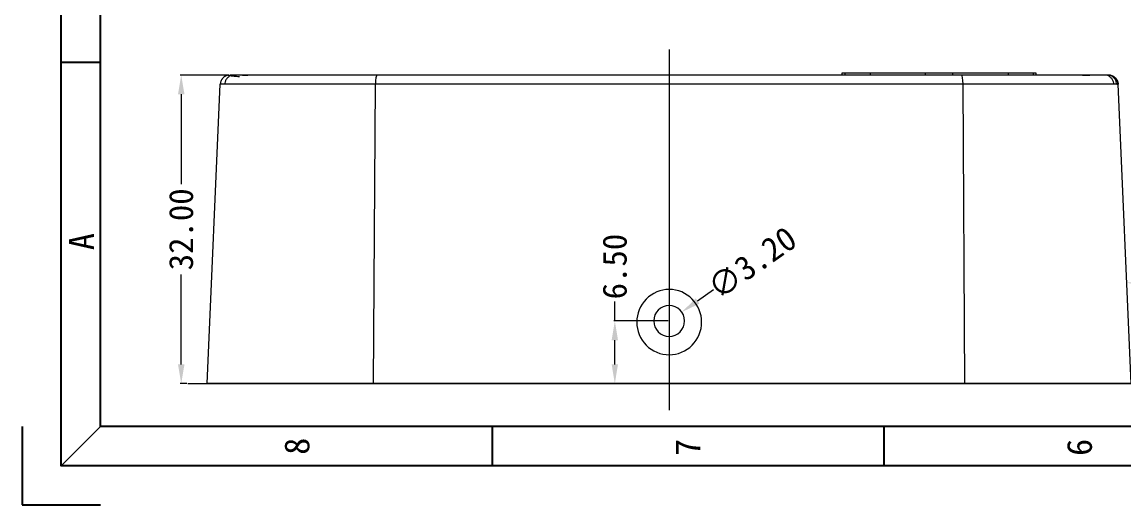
# Model space of a CAD drawing. Header units: inches. Extents: x 891 to 1249, y 156 to 796.
# Drawn here: x 890.9 to 1005.3, y 554.3 to 604.3 of the extents above; entities that cross this region are included whole.
import ezdxf
from ezdxf.enums import TextEntityAlignment as Align
from ezdxf.lldxf.tags import DXFTag

# ---------------------------------------------------------------- set-up
doc = ezdxf.new("R2010")
doc.units = ezdxf.units.IN
doc.header["$MEASUREMENT"] = 0
doc.layers.add('10', color=7, linetype='Continuous', true_color=0xffffff)
doc.layers.add('50', color=7, linetype='Continuous')
doc.layers.add('dim', color=82, linetype='Continuous', lineweight=9)
doc.layers.add('moldbase', color=7, linetype='Continuous', lineweight=20)
doc.styles.add('宋体', font='SimSun.ttf', dxfattribs={"width": 0.7})
tags = doc.linetypes.add('PHANTOM', pattern=[2.5, 1.25, -0.25, 0.25, -0.25, 0.25, -0.25]).pattern_tags.tags
tags[14:15] = [DXFTag(74, 4), DXFTag(75, 0), DXFTag(340, '0'), DXFTag(46, 0.0), DXFTag(50, 0.0), DXFTag(44, 0.0), DXFTag(45, 0.0)]
tags[12:13] = [DXFTag(74, 4), DXFTag(75, 0), DXFTag(340, '0'), DXFTag(46, 0.0), DXFTag(50, 0.0), DXFTag(44, 0.0), DXFTag(45, 0.0)]
tags[10:11] = [DXFTag(74, 4), DXFTag(75, 0), DXFTag(340, '0'), DXFTag(46, 0.0), DXFTag(50, 0.0), DXFTag(44, 0.0), DXFTag(45, 0.0)]
tags[8:9] = [DXFTag(74, 4), DXFTag(75, 0), DXFTag(340, '0'), DXFTag(46, 0.0), DXFTag(50, 0.0), DXFTag(44, 0.0), DXFTag(45, 0.0)]
tags[6:7] = [DXFTag(74, 4), DXFTag(75, 0), DXFTag(340, '0'), DXFTag(46, 0.0), DXFTag(50, 0.0), DXFTag(44, 0.0), DXFTag(45, 0.0)]
tags[4:5] = [DXFTag(74, 4), DXFTag(75, 0), DXFTag(340, '0'), DXFTag(46, 0.0), DXFTag(50, 0.0), DXFTag(44, 0.0), DXFTag(45, 0.0)]
doc.dimstyles.new('2.5', dxfattribs={"dimtxt": 2.5, "dimasz": 2, "dimexe": 0.1, "dimexo": 0.1, "dimgap": 0.1, "dimtad": 0, "dimzin": 0, "dimdsep": 46, "dimtxsty": 'Standard', "dimcen": 0, "dimclrd": 4, "dimclre": 4, "dimclrt": 3, "dimadec": 1, "dimazin": 0, "dimtfac": 1, "dimtofl": 0, "dimtmove": 0, "dimatfit": 3, "dimfxl": 0.18, "dimtolj": 1, "dimtzin": 0, "dimlwd": 9, "dimlwe": 9, "dimarcsym": 0})

# ---------------------------------------------------------------- blocks, each defined once
blk = doc.blocks.new('7')
for p, q in [((2010.95, 292.69), (2015.95, 292.69)), ((2065.95, 246.19), (2065.95, 241.19)), ((2115.95, 246.19), (2115.95, 241.19))]:
    blk.add_line(p, q)
at = {"color": 8}
for p, q in [((2005.95, 246.19), (2005.95, 236.19)), ((2005.95, 236.19), (2015.95, 236.19))]:
    blk.add_line(p, q, dxfattribs=at)
for points in [[(2420.95, 241.19), (2010.95, 241.19), (2010.95, 528.19), (2420.95, 528.19)], [(2415.95, 246.19), (2015.95, 246.19), (2015.95, 523.19), (2415.95, 523.19)]]:
    blk.add_lwpolyline(points, close=True)
at = {"layer": 'moldbase'}
blk.add_line((2015.95, 246.19), (2010.95, 241.19), dxfattribs=at)
at = {"style": '宋体'}
for s, p in [('A', (2013.54, 269.78)), ('8', (2041.05, 243.68)), ('7', (2090.91, 243.53)), ('6', (2140.91, 243.54))]:
    blk.add_text(s, height=3.2, rotation=90, dxfattribs=at).set_placement(p, align=Align.MIDDLE)
blk = doc.blocks.new('*D116')
at = {"layer": 'Defpoints', "color": 0, "lineweight": 9}
for p in [(952.43, 573.34), (958.07, 573.34), (958.07, 566.84)]:
    blk.add_point(p, dxfattribs=at)
at = {"layer": 'dim', "color": 4, "lineweight": 9}
for p, q in [((952.43, 573.34), (952.43, 575.34)), ((957.97, 573.34), (952.33, 573.34)), ((952.43, 568.84), (952.43, 571.34)), ((957.97, 566.84), (952.33, 566.84))]:
    blk.add_line(p, q, dxfattribs=at)
for points in [[(952.1, 571.34), (952.76, 571.34), (952.43, 573.34)], [(952.1, 568.84), (952.76, 568.84), (952.43, 566.84)]]:
    blk.add_solid(points, dxfattribs=at)
at = {"layer": 'dim', "color": 3, "lineweight": 9, "insert": (952.43, 578.98), "char_height": 2.5, "attachment_point": 5, "rotation": 90}
blk.add_mtext('\\A1;6.50', dxfattribs=at)
blk = doc.blocks.new('*D117')
at = {"layer": 'Defpoints', "color": 0, "lineweight": 9}
for p in [(959.38, 574.26), (956.76, 572.42)]:
    blk.add_point(p, dxfattribs=at)
at = {"layer": 'dim', "color": 4, "lineweight": 9}
blk.add_line((962.66, 576.55), (961.02, 575.4), dxfattribs=at)
blk.add_solid([(960.83, 575.68), (961.21, 575.13), (959.38, 574.26)], dxfattribs=at)
at = {"layer": 'dim', "color": 3, "lineweight": 9, "insert": (966.67, 579.36), "char_height": 2.5, "attachment_point": 5, "rotation": 34.9904}
blk.add_mtext('\\A1;∅3.20', dxfattribs=at)
blk = doc.blocks.new('*D118')
at = {"layer": 'Defpoints', "color": 0, "lineweight": 9}
for p in [(907.44, 598.84), (912.49, 598.84), (908.14, 566.84)]:
    blk.add_point(p, dxfattribs=at)
at = {"layer": 'dim', "color": 4, "lineweight": 9}
for p, q in [((912.39, 598.84), (907.34, 598.84)), ((907.44, 596.84), (907.44, 587.52)), ((907.44, 568.84), (907.44, 578.16)), ((908.04, 566.84), (907.34, 566.84))]:
    blk.add_line(p, q, dxfattribs=at)
for points in [[(907.11, 596.84), (907.78, 596.84), (907.44, 598.84)], [(907.11, 568.84), (907.78, 568.84), (907.44, 566.84)]]:
    blk.add_solid(points, dxfattribs=at)
at = {"layer": 'dim', "color": 3, "lineweight": 9, "insert": (907.44, 582.84), "char_height": 2.5, "attachment_point": 5, "rotation": 90}
blk.add_mtext('\\A1;32.00', dxfattribs=at)
blk = doc.blocks.new('*D119')
at = {"layer": 'Defpoints', "color": 0, "lineweight": 9}
for p in [(1004.65, 597.88), (1015, 572.21), (908.14, 566.84), (1006, 566.84), (1008, 566.84)]:
    blk.add_point(p, dxfattribs=at)
at = {"layer": 'dim', "color": 4, "lineweight": 9}
blk.add_line((1008.1, 566.84), (1016.58, 566.84), dxfattribs=at)
for start, end in [(75.3828, 81.5446), (10.9553, 17.1172)]:
    blk.add_arc((1006, 566.84), 10.48, start, end, dxfattribs=at)
for points in [[(1007.53, 576.87), (1007.56, 577.54), (1005.55, 577.31)], [(1016.62, 568.86), (1015.96, 568.8), (1016.48, 566.84)]]:
    blk.add_solid(points, dxfattribs=at)
at = {"layer": 'dim', "color": 3, "lineweight": 9, "insert": (1013.25, 574.41), "char_height": 2.5, "attachment_point": 5, "rotation": 316.25}
blk.add_mtext('\\A1;92.5°', dxfattribs=at)

msp = doc.modelspace()

# ---------------------------------------------------------------- linework, layer by layer
at = {"layer": '10', "color": 1, "linetype": 'PHANTOM', "lineweight": 9, "ltscale": 8}
for p, q in [((958.072, 601.493), (958.072, 564.094)), ((908.14, 566.84), (1008.004, 566.84))]:
    msp.add_line(p, q, dxfattribs=at)
at = {"layer": '10', "color": 7, "lineweight": 9}
for p, q in [((975.982, 599.04), (975.982, 598.84)), ((976.326, 599.04), (975.982, 599.04)), ((976.326, 598.84), (976.326, 599.04)), ((978.908, 599.04), (976.326, 599.04)), ((978.908, 599.04), (978.908, 598.84)), ((984.654, 599.04), (978.908, 599.04)), ((987.49, 599.04), (984.654, 599.04)), ((984.654, 598.84), (984.654, 599.04)), ((987.49, 598.84), (987.49, 599.04)), ((993.236, 599.04), (987.49, 599.04)), ((993.236, 599.04), (993.236, 598.84)), ((995.818, 599.04), (993.236, 599.04)), ((995.818, 599.04), (995.818, 598.84)), ((996.162, 599.04), (995.818, 599.04)), ((996.162, 598.84), (996.162, 599.04)), ((1001.987, 598.84), (1001.989, 598.84)), ((1003.65, 598.84), (1003.648, 598.84)), ((910.139, 566.84), (911.495, 597.884)), ((927.398, 566.84), (927.595, 597.884)), ((988.752, 566.84), (988.557, 597.884)), ((1006.002, 566.84), (1004.647, 597.884)), ((1004.649, 597.884), (1004.647, 597.884)), ((1006.005, 566.84), (1004.649, 597.884))]:
    msp.add_line(p, q, dxfattribs=at)
at = {"layer": '10', "color": 7, "lineweight": 9, "extrusion": (0, 0, -1)}
msp.add_circle((-958.072, 573.34), 1.6, dxfattribs=at)
at = {"layer": '10', "color": 7, "lineweight": 9}
for centre, ratio, start_param, end_param in [((927.743, 597.84), 0.1475048, 0, 1.5271629), ((988.412, 597.84), 0.1439744, 4.7560216, 6.2831853), ((1003.648, 597.84), 0.9999651, 4.756054, 6.2832286)]:
    msp.add_ellipse(centre, major_axis=(0, 1), ratio=ratio, start_param=start_param, end_param=end_param, dxfattribs=at)
for points, knots in [([(912.321, 598.825), (912.313, 598.824), (912.291, 598.82), (912.253, 598.811), (912.209, 598.799), (912.167, 598.786), (912.127, 598.771), (912.088, 598.755), (912.052, 598.738), (912.018, 598.72), (911.986, 598.702), (911.956, 598.684), (911.928, 598.665), (911.903, 598.647), (911.879, 598.629), (911.857, 598.612), (911.837, 598.595), (911.819, 598.579), (911.784, 598.546), (911.733, 598.492), (911.673, 598.415), (911.621, 598.332), (911.578, 598.245), (911.543, 598.156), (911.518, 598.065), (911.501, 597.974), (911.497, 597.914), (911.495, 597.884)], [0, 0, 0, 0, 0.0168507, 0.0513938, 0.0850731, 0.1178154, 0.1495538, 0.1802276, 0.2097824, 0.23817, 0.2653483, 0.2912811, 0.3159375, 0.3392919, 0.3613232, 0.3820146, 0.4013528, 0.419328, 0.4359331, 0.5084356, 0.5810387, 0.6533891, 0.7251407, 0.7959645, 0.865557, 0.9336469, 1, 1, 1, 1]), ([(912.594, 598.775), (912.499, 598.738), (912.326, 598.641), (912.117, 598.42), (911.983, 598.155), (911.946, 597.969), (911.94, 597.876)], [0, 0, 0, 0, 0.255106, 0.5141155, 0.7656005, 1, 1, 1, 1]), ([(912.305, 598.817), (912.301, 598.812), (912.328, 598.802), (912.521, 598.777), (912.914, 598.738), (913.274, 598.706), (913.481, 598.689)], [0, 0, 0, 0, 0.1516563, 0.4325848, 0.7155294, 1, 1, 1, 1]), ([(927.718, 598.825), (927.031, 598.825), (925.631, 598.825), (923.561, 598.825), (921.537, 598.825), (919.632, 598.825), (917.871, 598.825), (916.281, 598.825), (914.894, 598.825), (914.136, 598.825), (913.795, 598.825)], [0, 0, 0, 0, 0.1180916, 0.2441433, 0.3701848, 0.4962082, 0.6222353, 0.7482299, 0.874141, 1, 1, 1, 1]), ([(1001.987, 598.84), (1001.98, 598.84), (1001.853, 598.84), (1001.415, 598.84), (1001.085, 598.84), (999.872, 598.84), (998.769, 598.84), (996.168, 598.84), (994.673, 598.84), (991.517, 598.84), (989.862, 598.84), (988.172, 598.84)], [0, 0, 0, 0, 0.116943, 0.116943, 0.2445086, 0.2445086, 0.4996398, 0.4996398, 0.754771, 0.754771, 1, 1, 1, 1]), ([(1002.346, 598.825), (1001.955, 598.825), (1001.089, 598.825), (999.508, 598.825), (997.765, 598.825), (995.919, 598.825), (994.015, 598.825), (992.093, 598.825), (990.235, 598.825), (989.015, 598.825), (988.437, 598.825)], [0, 0, 0, 0, 0.1441893, 0.2832274, 0.4171303, 0.545813, 0.6692332, 0.7874171, 0.9003471, 1, 1, 1, 1]), ([(1003.231, 598.84), (1003.094, 598.841), (1002.742, 598.837), (1001.961, 598.816), (1001.31, 598.791), (1000.948, 598.776)], [0, 0, 0, 0, 0.3299859, 0.6636102, 1, 1, 1, 1]), ([(1003.322, 598.825), (1003.196, 598.825), (1002.909, 598.825), (1002.542, 598.825), (1002.344, 598.825)], [0, 0, 0, 0, 0.509459, 1, 1, 1, 1]), ([(1003.649, 598.84), (1003.644, 598.84), (1003.602, 598.84), (1003.407, 598.84), (1003.187, 598.84), (1003.058, 598.84)], [0, 0, 0, 0, 0.3440008, 0.6880016, 1, 1, 1, 1]), ([(1004.205, 597.876), (1004.2, 597.97), (1004.168, 598.155), (1004.04, 598.421), (1003.835, 598.642), (1003.666, 598.739), (1003.573, 598.776)], [0, 0, 0, 0, 0.2342101, 0.4857155, 0.7448324, 1, 1, 1, 1]), ([(1004.507, 597.876), (1004.502, 597.969), (1004.47, 598.155), (1004.34, 598.42), (1004.133, 598.641), (1003.961, 598.739), (1003.866, 598.776)], [0, 0, 0, 0, 0.2341985, 0.4856863, 0.7448003, 1, 1, 1, 1]), ([(927.595, 597.884), (927.405, 597.884), (926.996, 597.884), (926.348, 597.884), (925.646, 597.884), (924.876, 597.884), (924.034, 597.884), (923.111, 597.884), (922.101, 597.884), (920.995, 597.884), (919.789, 597.884), (918.503, 597.884), (917.203, 597.884), (915.969, 597.884), (914.857, 597.884), (913.898, 597.884), (913.1, 597.884), (912.469, 597.884), (912.008, 597.884), (911.706, 597.884), (911.538, 597.884), (911.498, 597.884), (911.493, 597.884)], [0, 0, 0, 0, 0.0247813, 0.0519441, 0.0817969, 0.1147609, 0.1512541, 0.1918075, 0.2370395, 0.2876983, 0.3450023, 0.4097397, 0.4805237, 0.5521275, 0.6217554, 0.6894181, 0.7549246, 0.8160189, 0.8711931, 0.9201753, 0.9634028, 1, 1, 1, 1]), ([(988.557, 597.884), (983.499, 597.884), (973.355, 597.884), (958.08, 597.884), (942.803, 597.884), (932.655, 597.884), (927.595, 597.884)], [0, 0, 0, 0, 0.2506039, 0.4999152, 0.7492726, 1, 1, 1, 1]), ([(1004.65, 597.884), (1004.646, 597.884), (1004.641, 597.884), (1004.603, 597.884), (1004.435, 597.884), (1004.133, 597.884), (1003.671, 597.884), (1003.038, 597.884), (1002.24, 597.884), (1001.28, 597.884), (1000.169, 597.884), (998.936, 597.884), (997.639, 597.884), (996.356, 597.884), (995.151, 597.884), (994.046, 597.884), (993.038, 597.884), (992.116, 597.884), (991.274, 597.884), (990.506, 597.884), (989.803, 597.884), (989.16, 597.884), (988.751, 597.884), (988.557, 597.884)], [0, 0, 0, 0, 0.0002818, 0.036453, 0.0797471, 0.1288403, 0.1841689, 0.2453994, 0.3109375, 0.3786255, 0.448249, 0.5197535, 0.5904188, 0.6551258, 0.7124313, 0.7630816, 0.8083043, 0.8488506, 0.885338, 0.9182993, 0.9481479, 0.9753084, 1, 1, 1, 1]), ([(1004.506, 597.884), (1004.599, 597.884), (1004.645, 597.884), (1004.654, 597.884), (1004.645, 597.884)], [0, 0, 0, 0, 0.9966678, 1, 1, 1, 1]), ([(958.072, 576.606), (958.965, 576.606), (959.84, 576.234), (961.077, 574.981), (961.438, 574.099), (961.438, 572.332), (961.081, 571.455), (959.832, 570.192), (958.953, 569.826), (957.192, 569.826), (956.311, 570.194), (955.067, 571.45), (954.707, 572.327), (954.705, 574.102), (955.066, 574.98), (956.304, 576.233), (957.179, 576.606), (958.072, 576.606)], [0, 0, 0, 0, 0.125, 0.125, 0.25, 0.25, 0.375, 0.375, 0.5, 0.5, 0.625, 0.625, 0.75, 0.75, 0.875, 0.875, 1, 1, 1, 1]), ([(927.4, 566.84), (927.395, 566.84), (927.198, 566.84), (926.763, 566.84), (926.069, 566.84), (925.321, 566.84), (924.5, 566.84), (923.602, 566.84), (922.617, 566.84), (921.54, 566.84), (920.359, 566.84), (919.07, 566.84), (917.696, 566.84), (916.308, 566.84), (914.987, 566.84), (913.792, 566.84), (912.758, 566.84), (911.898, 566.84), (911.214, 566.84), (910.709, 566.84), (910.376, 566.84), (910.189, 566.84), (910.145, 566.84), (910.14, 566.84), (910.136, 566.84)], [0, 0, 0, 0, 0.0000312, 0.0248749, 0.0520316, 0.0818778, 0.1148344, 0.1513195, 0.1918639, 0.2370858, 0.2877333, 0.3450246, 0.4097477, 0.4805159, 0.5521038, 0.6217162, 0.6893638, 0.7548557, 0.8159365, 0.8710984, 0.9200697, 0.9632876, 0.999963, 1, 1, 1, 1]), ([(988.755, 566.84), (988.75, 566.84), (983.661, 566.84), (973.451, 566.84), (958.08, 566.84), (942.707, 566.84), (932.492, 566.84), (927.4, 566.84), (927.396, 566.84)], [0, 0, 0, 0, 0.0000034, 0.2506032, 0.4999019, 0.7492467, 0.9999877, 1, 1, 1, 1]), ([(1006.008, 566.84), (1006.003, 566.84), (1005.999, 566.84), (1005.994, 566.84), (1005.952, 566.84), (1005.764, 566.84), (1005.432, 566.84), (1004.925, 566.84), (1004.239, 566.84), (1003.379, 566.84), (1002.345, 566.84), (1001.151, 566.84), (999.831, 566.84), (998.445, 566.84), (997.075, 566.84), (995.787, 566.84), (994.606, 566.84), (993.531, 566.84), (992.548, 566.84), (991.65, 566.84), (990.831, 566.84), (990.081, 566.84), (989.395, 566.84), (988.96, 566.84), (988.755, 566.84), (988.75, 566.84)], [0, 0, 0, 0, 0.0000578, 0.0004736, 0.036637, 0.0799218, 0.1290043, 0.184321, 0.2455383, 0.3110622, 0.3787356, 0.448344, 0.519833, 0.5904831, 0.6551761, 0.7124692, 0.7631085, 0.8083215, 0.848859, 0.8853385, 0.9182927, 0.9481348, 0.9752895, 0.9999916, 1, 1, 1, 1])]:
    msp.add_open_spline(points, degree=3, knots=knots, dxfattribs=at)
for points, degree in [([(927.741, 598.84), (927.651, 598.84), (927.462, 598.84), (927.152, 598.84), (926.816, 598.84), (926.452, 598.84), (926.057, 598.84), (925.631, 598.84), (925.172, 598.84), (924.681, 598.84), (924.157, 598.84), (923.597, 598.84), (922.997, 598.84), (922.356, 598.84), (921.672, 598.84), (920.945, 598.84), (920.166, 598.84), (919.33, 598.84), (918.43, 598.84), (917.488, 598.84), (916.539, 598.84), (915.618, 598.84), (914.791, 598.84), (914.106, 598.84), (913.559, 598.84), (913.124, 598.84), (912.793, 598.84), (912.566, 598.84), (912.497, 598.84), (912.493, 598.84)], 3), ([(914.361, 598.775), (913.427, 598.838), (913.025, 598.837)], 2), ([(988.412, 598.84), (985.699, 598.84), (979.861, 598.84), (969.54, 598.84), (958.535, 598.84), (947.431, 598.84), (936.813, 598.84), (930.649, 598.84), (927.741, 598.84)], 3), ([(928.044, 598.84), (927.942, 598.84), (927.841, 598.84), (927.741, 598.84)], 3), ([(1003.836, 598.817), (1003.834, 598.821), (1003.829, 598.821), (1003.82, 598.823)], 3)]:
    msp.add_open_spline(points, degree=degree, dxfattribs=at)
msp.add_rational_spline([(1003.65, 598.84), (1004.216, 598.84), (1004.625, 598.449), (1004.649, 597.884)], [1.16118781499, 0.946268268462, 0.946270728365, 1.1611951947], degree=3, dxfattribs=at)

# ---------------------------------------------------------------- block references
at = {"layer": '50', "color": 7, "linetype": 'Continuous', "lineweight": 9, "xscale": 0.8130166579023808, "yscale": 0.8130166579024234, "zscale": 0.8130166579022814}
msp.add_blockref('7', (-739.945, 362.23), dxfattribs=at)

# ---------------------------------------------------------------- dimensions: what is measured, and where the dimension line sits
at = {"layer": 'dim', "color": 4, "lineweight": 9}
for base, p1, p2, picture, middle in [((907.444, 598.84), (908.14, 566.84), (912.493, 598.84), '*D118', (907.444, 582.84)), ((952.43, 573.34), (958.072, 566.84), (958.072, 573.34), '*D116', (952.43, 578.982))]:
    dim = msp.add_linear_dim(base=base, p1=p1, p2=p2, angle=90, dimstyle='2.5', dxfattribs=at)
    dim.commit()
    dim.dimension.update_dxf_attribs({"geometry": picture, "text_midpoint": middle})
dim = msp.add_angular_dim_2l(base=(1015, 572.21), line1=((908.14, 566.84), (1008.004, 566.84)), line2=((1006.005, 566.84), (1004.649, 597.884)), dimstyle='2.5', dxfattribs=at)
dim.commit()
dim.dimension.update_dxf_attribs({"geometry": '*D119', "text_midpoint": (1013.249, 574.408)})
dim = msp.add_diameter_dim_2p(p1=(956.761, 572.423), p2=(959.383, 574.258), dimstyle='2.5', dxfattribs=at)
dim.commit()
dim.dimension.update_dxf_attribs({"geometry": '*D117', "text_midpoint": (966.667, 579.357)})

doc.saveas('drawing.dxf')
